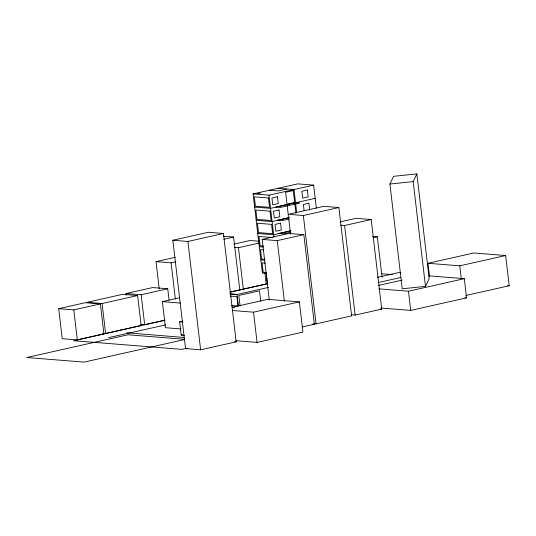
<?xml version="1.0" encoding="UTF-8"?>
<svg xmlns="http://www.w3.org/2000/svg" width="536" height="536" viewBox="0 0 536 536"><rect width="100%" height="100%" fill="white"/><g stroke="black" fill="none" stroke-linecap="round" stroke-linejoin="round"><path stroke-width="0.8" d="M389.913 184.036L393.605 176.317L416.867 173.892L429.175 278.653L425.483 286.371L402.221 288.797L389.913 184.036L413.176 181.61L416.867 173.892M266.379 273.414L262.399 273.099L253.093 193.891L297.735 183.861L313.64 185.134L316.354 208.236M257.468 193.771L260.523 193.081M286.887 188.98L278.298 190.91L269.494 190.206M253.093 193.891L269.005 195.164L313.64 185.134M295.162 202.668L275.739 207.03L280.469 207.412L299.892 203.044L293.949 202.621M315.188 198.333L270.553 208.363L254.647 207.09M172.827 240.255L208.363 232.269L223.445 233.475L236.175 341.814L200.632 349.8L185.55 348.588L172.827 240.255L187.908 241.461L223.445 233.475M289.433 217.502L277.293 220.229L282.023 220.611L289.306 218.976M289.031 217.763L272.107 221.569L256.195 220.296M338.879 207.539L323.798 206.327L288.261 214.313L303.343 215.526L338.879 207.539L351.609 315.872L316.072 323.858L313.687 323.664M223.901 239.237L233.589 237.059L239.793 289.862M290.981 230.708L278.841 233.435L283.571 233.81L290.854 232.175M290.579 230.962L273.655 234.768L257.749 233.495M159.226 288.911L156.023 261.622L175.359 257.273M233.843 244.135L249.957 240.51L259.484 241.274M269.286 299.972L262.171 239.425L288.763 233.448L303.845 234.654L314.364 324.24L302.284 326.953M339.998 221.931L356.112 218.313L371.193 219.519L381.719 309.105L355.127 315.081L351.16 314.759M156.023 261.622L171.105 262.828L175.935 261.742M234.487 247.377L238.453 247.692L259.404 242.989M262.171 239.425L277.253 240.631L303.845 234.654M340.635 225.174L344.608 225.495L371.193 219.519M373.384 237.696L377.331 236.811L382.081 277.239M58.712 308.682L85.298 302.706L100.379 303.912L103.91 333.948L77.318 339.925L62.236 338.719L58.712 308.682L73.794 309.888L100.379 303.912M126.255 295.169L126.061 293.547L152.653 287.571L167.734 288.777L169.068 300.147M137.625 295.544L122.543 294.338L86.999 302.324L102.088 303.53L137.625 295.544L141.149 325.58L105.612 333.566L104.024 333.439M126.061 293.547L141.142 294.753L167.734 288.777M181.074 328.963L165.416 327.704L162.348 301.621L179.687 297.728M268.536 287.383L237.046 294.492L229.823 293.916L237.039 294.458L238.399 306.043M165.021 320.139L73.526 340.695L181.704 349.358L187.165 348.226M140.7 324.474L144.673 324.789L164.813 320.267M232.182 307.289L267.578 299.336L299.376 301.882L302.927 332.106L257.066 342.41L235.867 340.715M429.524 276.355L427.989 263.283L473.851 252.979L505.649 255.525L509.2 285.748L465.75 295.51M108.594 337.633L165.765 324.856M184.404 335.348L181.188 335.087L179.627 321.801L182.876 321.071M377.431 277.346L398.576 272.596L400.988 272.791M378.041 282.606L400.814 277.487M232.316 310.491L253.515 312.187L299.376 301.882M427.989 263.283L459.788 265.829L505.649 255.525M378.63 285.387L402.107 280.107M181.188 335.087L182.81 334.725M184.525 339.549L84.152 362.108L26.8 357.519L127.99 334.772L184.511 339.301M378.825 288.857L408.459 291.229L464.317 278.673L466.568 297.855L410.71 310.411L381.076 308.039M278.084 188.277L293.989 189.55L296.703 212.651M372.426 236.423L377.331 236.811M272.281 237.502L258.962 236.436L260.067 245.803L263.39 246.071M223.271 236.235L233.589 237.059M259.297 246.694L263.276 247.016M263.846 249.903L260.516 249.635L261.615 259.002L264.945 259.27M260.851 259.893L264.824 260.215M428.921 275.839L464.317 278.673M265.394 263.102L262.064 262.841L263.163 272.201L266.493 272.469M381.632 273.742L392.446 274.606M507.572 285.621L509.2 285.748M464.92 297.728L466.568 297.855M267.873 284.16L266.204 283.993L229.857 292.16L266.204 284.026L264.945 273.3M230.493 296.12L236.919 296.636L238.018 305.996L231.592 305.487M380.131 308.977L381.719 309.105M232.182 307.182L234.587 307.376M162.348 301.621L180.485 303.075M312.776 324.113L314.364 324.24M179.627 321.801L182.843 322.062M234.587 341.687L236.175 341.814M102.322 333.821L103.91 333.948M126.704 332.769L184.625 337.526M459.788 265.829L461.322 278.901M413.176 181.61L425.483 286.371M408.459 291.229L410.71 310.411M344.608 225.495L355.127 315.081M309.721 210.085L308.917 203.245L303.389 204.491L304.106 210.568M303.343 215.526L316.072 323.858M294.807 203.774L295.932 213.362M287.169 205.496L290.552 234.292M277.253 240.631L284.368 301.185M269.005 195.164L273.943 237.24M266.251 273.42L267.404 283.249M260.764 301.339L259.525 290.814L238.835 295.47L240.068 305.989M253.515 312.187L257.066 342.41M238.453 247.692L243.411 289.869M187.908 241.461L200.632 349.8M171.105 262.828L175.379 299.215M141.142 294.753L144.673 324.789M102.088 303.53L105.612 333.566M73.794 309.888L77.318 339.925M293.259 190.575L285.614 192.29L287.021 204.276L294.666 202.561L293.259 190.575M277.467 196.766L271.94 198.012L272.744 204.846L278.271 203.6L277.467 196.766M307.369 190.046L301.842 191.292L302.646 198.126L308.173 196.88L307.369 190.046M279.022 209.965L273.487 211.211L274.291 218.045L279.819 216.799L279.022 209.965M280.569 223.17L275.042 224.41L275.846 231.244L281.373 230.004L280.569 223.17M268.462 197.965L254.312 196.833L255.411 206.199L269.561 207.332L268.462 197.965M270.01 211.171L255.86 210.038L256.965 219.398L271.109 220.53L270.01 211.171M271.564 224.37L257.414 223.237L258.513 232.604L272.663 233.736L271.564 224.37"/></g></svg>
